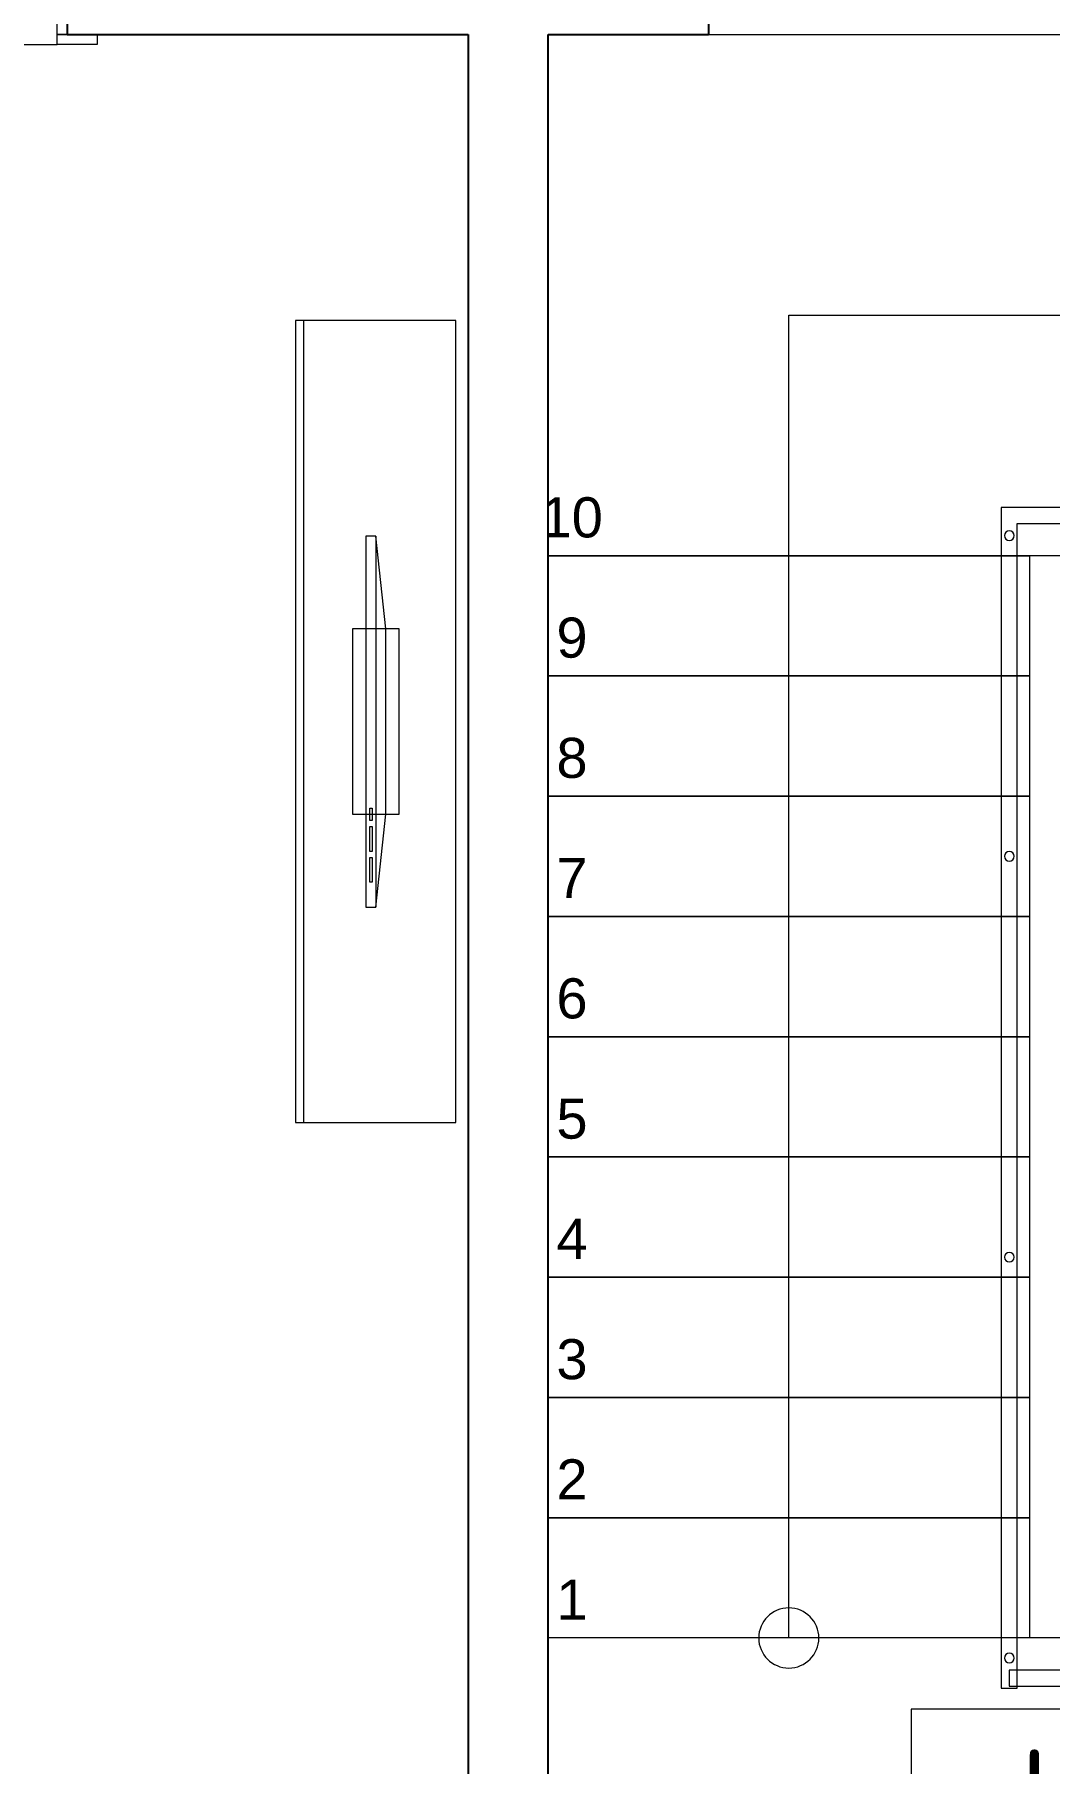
# Model space of a CAD drawing. Header units: millimetres. Extents: x 18162 to 3540582, y 72188 to 247925.
# Drawn here: x 670130 to 672661, y 92233 to 96546 of the extents above; entities that cross this region are included whole.
import ezdxf
from ezdxf.enums import TextEntityAlignment as Align

# ---------------------------------------------------------------- set-up
doc = ezdxf.new("R2010")
doc.units = ezdxf.units.MM
doc.header["$MEASUREMENT"] = 0
doc.set_wipeout_variables(frame=1)
for name, pattern in [('Dashed', [423.333333, 211.666667, -211.666667]), ('Small Dashed', [282.222222, 141.111111, -141.111111]), ('Wipeout_Contour', [1000, 0, -1000])]:
    doc.linetypes.add(name, pattern=pattern)
for name, color, linetype in [('Archicad Windows', 7, 'Continuous'), ('Archicad Zone Stamps', 7, 'Continuous'), ('Interior - Furniture', 7, 'Continuous'), ('Interior - Stair & Railing', 7, 'Continuous'), ('Model Unit - Zone A', 7, 'Continuous'), ('Structural - Bearing', 7, 'Continuous'), ('Structural - Stair & Railing', 7, 'Continuous')]:
    doc.layers.add(name, color=color, linetype=linetype)
doc.styles.add('GENERATED_STYLE_1', font='arial.ttf')
doc.styles.add('GENERATED_STYLE_2', font='')
doc.styles.get('GENERATED_STYLE_2').set_extended_font_data('ISOCPEUR MON')

# ---------------------------------------------------------------- blocks, each defined once
blk = doc.blocks.new('Window with Sidelight 27[36]_3', base_point=(636137.8, 0))
at = {"layer": 'Archicad Windows', "color": 7, "linetype": 'Continuous', "lineweight": 13}
for p, q in [((668611.3, 96995.7), (670211.3, 96995.7)), ((668611.3, 96995.7), (668611.3, 96945.7)), ((670211.3, 96995.7), (670211.3, 96945.7)), ((668611.3, 96945.7), (668611.3, 96895.7)), ((670211.3, 96945.7), (670211.3, 96895.7)), ((668611.3, 96895.7), (668611.3, 96795.7)), ((670211.3, 96895.7), (670211.3, 96795.7)), ((668636.3, 96795.7), (668611.3, 96795.7)), ((668611.3, 96795.7), (668611.3, 96745.7)), ((668611.3, 96795.7), (668611.3, 96745.7)), ((668686.3, 96795.7), (668636.3, 96795.7)), ((668636.3, 96795.7), (668636.3, 96745.7)), ((668686.3, 96745.7), (668686.3, 96795.7)), ((669151.3, 96795.7), (668686.3, 96795.7)), ((669201.3, 96795.7), (669151.3, 96795.7)), ((669151.3, 96795.7), (669151.3, 96745.7)), ((669251.3, 96795.7), (669201.3, 96795.7)), ((669251.3, 96745.7), (669251.3, 96795.7)), ((670136.3, 96795.7), (669251.3, 96795.7)), ((670186.3, 96795.7), (670136.3, 96795.7)), ((670136.3, 96795.7), (670136.3, 96745.7)), ((670211.3, 96795.7), (670186.3, 96795.7)), ((670186.3, 96795.7), (670186.3, 96745.7)), ((670211.3, 96795.7), (670211.3, 96745.7)), ((670211.3, 96795.7), (670211.3, 96745.7)), ((668611.3, 96545.7), (668611.3, 96745.7)), ((668611.3, 96745.7), (668636.3, 96745.7)), ((668611.3, 96745.7), (668636.3, 96745.7)), ((668611.3, 96745.7), (668611.3, 96545.7)), ((668611.3, 96745.7), (668611.3, 96545.7)), ((668636.3, 96745.7), (668636.3, 96545.7)), ((668636.3, 96745.7), (668686.3, 96745.7)), ((668686.3, 96770.7), (669151.3, 96770.7)), ((668686.3, 96745.7), (669151.3, 96745.7)), ((669151.3, 96745.7), (669201.3, 96745.7)), ((669201.3, 96745.7), (669251.3, 96745.7)), ((669251.3, 96770.7), (670136.3, 96770.7)), ((669251.3, 96745.7), (670136.3, 96745.7)), ((670136.3, 96745.7), (670186.3, 96745.7)), ((670186.3, 96545.7), (670186.3, 96745.7)), ((670186.3, 96745.7), (670211.3, 96745.7)), ((670186.3, 96745.7), (670211.3, 96745.7)), ((670211.3, 96745.7), (670211.3, 96545.7)), ((670211.3, 96745.7), (670211.3, 96545.7)), ((670211.3, 96745.7), (670211.3, 96545.7)), ((668536.3, 96520.7), (668536.3, 96545.7)), ((668536.3, 96545.7), (668636.3, 96545.7)), ((668611.3, 96545.7), (668536.3, 96545.7)), ((668611.3, 96545.7), (668536.3, 96545.7)), ((668636.3, 96545.7), (668611.3, 96545.7)), ((668636.3, 96545.7), (668636.3, 96520.7)), ((670211.3, 96545.7), (670186.3, 96545.7)), ((670186.3, 96545.7), (670286.3, 96545.7)), ((670186.3, 96520.7), (670186.3, 96545.7)), ((670211.3, 96545.7), (670286.3, 96545.7)), ((670211.3, 96545.7), (670286.3, 96545.7)), ((670286.3, 96545.7), (670286.3, 96520.7)), ((668636.3, 96520.7), (668536.3, 96520.7)), ((668636.3, 96520.7), (670186.3, 96520.7)), ((670286.3, 96520.7), (670186.3, 96520.7))]:
    blk.add_line(p, q, dxfattribs=at)
at = {"layer": 'Archicad Windows', "color": 7, "linetype": 'Dashed', "lineweight": 13}
blk.add_line((668611.3, 96545.7), (670211.3, 96545.7), dxfattribs=at)
blk = doc.blocks.new('Window 27[40]_3', base_point=(636137.8, 0))
at = {"layer": 'Archicad Windows', "color": 7, "linetype": 'Continuous', "lineweight": 13}
for p, q in [((671811.3, 96995.7), (673411.3, 96995.7)), ((671811.3, 96995.7), (671811.3, 96945.7)), ((673411.3, 96995.7), (673411.3, 96945.7)), ((671811.3, 96945.7), (671811.3, 96895.7)), ((673411.3, 96945.7), (673411.3, 96895.7)), ((671811.3, 96895.7), (671811.3, 96745.7)), ((673411.3, 96895.7), (673411.3, 96745.7)), ((671881.3, 96745.7), (671811.3, 96745.7)), ((671811.3, 96745.7), (671811.3, 96695.7)), ((671811.3, 96745.7), (671811.3, 96695.7)), ((671881.3, 96720.7), (671881.3, 96745.7)), ((673341.3, 96745.7), (671881.3, 96745.7)), ((673411.3, 96745.7), (673341.3, 96745.7)), ((673341.3, 96745.7), (673341.3, 96720.7)), ((673411.3, 96745.7), (673411.3, 96695.7)), ((673411.3, 96745.7), (673411.3, 96695.7)), ((671856.3, 96695.7), (671856.3, 96720.7)), ((671856.3, 96720.7), (671881.3, 96720.7)), ((671906.3, 96720.7), (671856.3, 96720.7)), ((671856.3, 96720.7), (671856.3, 96670.7)), ((671906.3, 96670.7), (671906.3, 96720.7)), ((673316.3, 96720.7), (671906.3, 96720.7)), ((673366.3, 96720.7), (673316.3, 96720.7)), ((673316.3, 96720.7), (673316.3, 96670.7)), ((673341.3, 96720.7), (673366.3, 96720.7)), ((673366.3, 96720.7), (673366.3, 96695.7)), ((673366.3, 96670.7), (673366.3, 96720.7)), ((671811.3, 96695.7), (671856.3, 96695.7)), ((671811.3, 96695.7), (671811.3, 96545.7)), ((671856.3, 96670.7), (671906.3, 96670.7)), ((671906.3, 96695.7), (673316.3, 96695.7)), ((671906.3, 96670.7), (673316.3, 96670.7)), ((671906.3, 96670.7), (673316.3, 96670.7)), ((673316.3, 96670.7), (673366.3, 96670.7)), ((673366.3, 96695.7), (673411.3, 96695.7)), ((673411.3, 96695.7), (673411.3, 96545.7)), ((671811.3, 96545.7), (673411.3, 96545.7))]:
    blk.add_line(p, q, dxfattribs=at)
blk = doc.blocks.new('TV Stand Mounted 27[275]_3', base_point=(670781.3, 95832))
at = {"layer": 'Interior - Furniture', "color": 7, "linetype": 'Continuous', "lineweight": 5}
blk.add_line((670801.3, 95832), (670801.3, 93832), dxfattribs=at)
at = {"layer": 'Interior - Furniture', "color": 7, "linetype": 'Continuous', "lineweight": 5, "flags": 128}
blk.add_lwpolyline([(670781.3, 95832), (670781.3, 93832), (671181.3, 93832), (671181.3, 95832)], close=True, dxfattribs=at)
blk = doc.blocks.new('Flat Panel TV 27[276]_3', base_point=(670956.3, 95294.7))
at = {"layer": 'Interior - Furniture', "color": 7, "linetype": 'Continuous', "lineweight": 5}
for p, q in [((670981.3, 95294.7), (670981.3, 94369.2)), ((670966.3, 94585.2), (670966.3, 94616)), ((670966.3, 94616), (670972.6, 94616)), ((670972.6, 94585.2), (670966.3, 94585.2)), ((670972.6, 94616), (670972.6, 94585.2)), ((670966.3, 94508), (670966.3, 94569.7)), ((670966.3, 94569.7), (670972.6, 94569.7)), ((670972.6, 94569.7), (670972.6, 94508)), ((670972.6, 94508), (670966.3, 94508)), ((670966.3, 94430.9), (670966.3, 94492.6)), ((670966.3, 94492.6), (670972.6, 94492.6)), ((670972.6, 94492.6), (670972.6, 94430.9)), ((670972.6, 94430.9), (670966.3, 94430.9))]:
    blk.add_line(p, q, dxfattribs=at)
at = {"layer": 'Interior - Furniture', "color": 7, "linetype": 'Continuous', "lineweight": 5, "flags": 128}
for points in [[(670956.3, 95294.7), (670956.3, 94369.2), (670981.3, 94369.2), (671006.3, 94600.6), (671006.3, 95063.4), (670981.3, 95294.7)], [(670923.5, 95063.4), (670923.5, 94600.6), (671039.2, 94600.6), (671039.2, 95063.4)]]:
    blk.add_lwpolyline(points, close=True, dxfattribs=at)
blk = doc.blocks.new('Шатны хонгил_101_104_3', base_point=(672766.5, 91585))
at = {"layer": 'Archicad Zone Stamps', "color": 7, "linetype": 'Continuous', "lineweight": 5}
for p, q in [((673216.5, 92367.8), (672316.5, 92367.8)), ((672316.5, 92367.8), (672316.5, 92013)), ((673216.5, 92013), (673216.5, 92367.8)), ((672316.5, 92013), (673216.5, 92013))]:
    blk.add_line(p, q, dxfattribs=at)
at = {"layer": 'Archicad Zone Stamps', "color": 7, "lineweight": 5, "style": 'GENERATED_STYLE_2'}
for tag, p in [('ROOM_NUMBER', (672766.5, 92048.5)), ('DUMMY_861', (672579.8, 92048.5))]:
    blk.add_attdef(tag, text='', height=220, rotation=180, dxfattribs=at).set_placement(p, align=Align.TOP_CENTER)

msp = doc.modelspace()

# ---------------------------------------------------------------- linework, layer by layer
at = {"layer": 'Interior - Stair & Railing', "color": 7, "linetype": 'Small Dashed', "lineweight": 13}
for p, q in [((672741.3, 92465.7), (672561.3, 92465.7)), ((672561.3, 92465.7), (672561.3, 92425.7)), ((672561.3, 92425.7), (672781.3, 92425.7))]:
    msp.add_line(p, q, dxfattribs=at)
at = {"layer": 'Interior - Stair & Railing', "color": 7, "linetype": 'Continuous', "lineweight": 13}
for p, q in [((672741.3, 92465.7), (672561.3, 92465.7)), ((672561.3, 92465.7), (672561.3, 92425.7)), ((672741.3, 92465.7), (672561.3, 92465.7)), ((672561.3, 92465.7), (672561.3, 92425.7)), ((672541.3, 92420.7), (672581.3, 92420.7)), ((672541.3, 92420.7), (672581.3, 92420.7)), ((672561.3, 92425.7), (672781.3, 92425.7)), ((672561.3, 92425.7), (672781.3, 92425.7))]:
    msp.add_line(p, q, dxfattribs=at)
at = {"layer": 'Interior - Stair & Railing', "color": 7, "linetype": 'Continuous', "lineweight": 13, "flags": 128}
msp.add_lwpolyline([(672573.3, 92495.7, 1), (672549.3, 92495.7, 1)], format="xyb", close=True, dxfattribs=at)
msp.add_lwpolyline([(672573.3, 92495.7, 1), (672549.3, 92495.7, 1)], format="xyb", close=True, dxfattribs=at)
at = {"layer": 'Structural - Bearing', "color": 7, "linetype": 'Continuous', "lineweight": 13, "flags": 128}
msp.add_lwpolyline([(656911.3, 96745.7), (656911.3, 78545.7), (687111.3, 78545.7), (687111.3, 96745.7), (673911.3, 96745.7), (673911.3, 92545.7), (671411.3, 92545.7), (671411.3, 96745.7)], close=True, dxfattribs=at)

# ---------------------------------------------------------------- block references
at = {"layer": 'Interior - Furniture', "color": 7, "linetype": 'Continuous', "lineweight": 5}
for name, p in [('TV Stand Mounted 27[275]_3', (670781.3, 95832)), ('Flat Panel TV 27[276]_3', (670956.3, 95294.7))]:
    msp.add_blockref(name, p, dxfattribs=at)
at = {"layer": 'Model Unit - Zone A', "color": 7, "linetype": 'Continuous', "lineweight": 5}
msp.add_blockref('Шатны хонгил_101_104_3', (672766.5, 91585), dxfattribs=at).add_auto_attribs({'ROOM_NUMBER': '101'})

# ---------------------------------------------------------------- next in the draw order: wipeouts: each hides what was drawn before it
at = {"color": 254, "linetype": 'Wipeout_Contour', "lineweight": 0, "ltscale": 2713497.361223971}
msp.add_wipeout([(672611.3, 92545.7), (672611.3, 92845.7), (671411.3, 92845.7), (671411.3, 92545.7)], dxfattribs=at).dxf.layer = 'Structural - Stair & Railing'

# ---------------------------------------------------------------- next in the draw order: linework, layer by layer
at = {"layer": 'Interior - Stair & Railing', "color": 7, "linetype": 'Continuous', "lineweight": 13}
for p, q in [((672541.3, 92556.2), (672541.3, 92420.7)), ((672541.3, 92556.2), (672541.3, 92420.7)), ((672581.3, 92420.7), (672581.3, 92556.2)), ((672581.3, 92420.7), (672581.3, 92556.2))]:
    msp.add_line(p, q, dxfattribs=at)
at = {"layer": 'Structural - Stair & Railing', "color": 7, "linetype": 'Continuous', "lineweight": 13}
for p, q in [((671411.3, 92545.7), (671411.3, 92845.7)), ((671411.3, 92845.7), (672611.3, 92845.7)), ((672611.3, 92845.7), (672611.3, 92545.7)), ((672611.3, 92545.7), (671411.3, 92545.7))]:
    msp.add_line(p, q, dxfattribs=at)
for start, end in [(90, 270), (270, 90)]:
    msp.add_arc((672011.3, 92545.7), 75, start, end, dxfattribs=at)

# ---------------------------------------------------------------- next in the draw order: texts
at = {"layer": 'Structural - Stair & Railing', "color": 161, "lineweight": 13, "insert": (671509.5, 92641.4), "char_height": 100, "attachment_point": 6, "style": 'GENERATED_STYLE_1'}
msp.add_mtext('\\A1;{\\pqr;\\fArial|b0|i0|c0|p0;\\W1.000000;1}', dxfattribs=at)

# ---------------------------------------------------------------- next in the draw order: wipeouts: each hides what was drawn before it
at = {"color": 254, "linetype": 'Wipeout_Contour', "lineweight": 0, "ltscale": 2713661.594316695}
msp.add_wipeout([(672611.3, 92845.7), (672611.3, 93145.7), (671411.3, 93145.7), (671411.3, 92845.7)], dxfattribs=at).dxf.layer = 'Structural - Stair & Railing'

# ---------------------------------------------------------------- next in the draw order: linework, layer by layer
at = {"layer": 'Structural - Stair & Railing', "color": 7, "linetype": 'Continuous', "lineweight": 13}
for p, q in [((671411.3, 92845.7), (671411.3, 93145.7)), ((671411.3, 93145.7), (672611.3, 93145.7)), ((672611.3, 93145.7), (672611.3, 92845.7)), ((672611.3, 92845.7), (671411.3, 92845.7)), ((672011.3, 92545.7), (672011.3, 92845.7))]:
    msp.add_line(p, q, dxfattribs=at)

# ---------------------------------------------------------------- next in the draw order: texts
at = {"layer": 'Structural - Stair & Railing', "color": 161, "lineweight": 13, "insert": (671509.5, 92941.4), "char_height": 100, "attachment_point": 6, "style": 'GENERATED_STYLE_1'}
msp.add_mtext('\\A1;{\\pqr;\\fArial|b0|i0|c0|p0;\\W1.000000;2}', dxfattribs=at)

# ---------------------------------------------------------------- next in the draw order: wipeouts: each hides what was drawn before it
at = {"color": 254, "linetype": 'Wipeout_Contour', "lineweight": 0, "ltscale": 2713826.348087081}
msp.add_wipeout([(672611.3, 93145.7), (672611.3, 93445.7), (671411.3, 93445.7), (671411.3, 93145.7)], dxfattribs=at).dxf.layer = 'Structural - Stair & Railing'

# ---------------------------------------------------------------- next in the draw order: linework, layer by layer
at = {"layer": 'Structural - Stair & Railing', "color": 7, "linetype": 'Continuous', "lineweight": 13}
for p, q in [((671411.3, 93145.7), (671411.3, 93445.7)), ((671411.3, 93445.7), (672611.3, 93445.7)), ((672611.3, 93445.7), (672611.3, 93145.7)), ((672611.3, 93145.7), (671411.3, 93145.7))]:
    msp.add_line(p, q, dxfattribs=at)

# ---------------------------------------------------------------- next in the draw order: texts
at = {"layer": 'Structural - Stair & Railing', "color": 161, "lineweight": 13, "insert": (671509.5, 93240.5), "char_height": 100, "attachment_point": 6, "style": 'GENERATED_STYLE_1'}
msp.add_mtext('\\A1;{\\pqr;\\fArial|b0|i0|c0|p0;\\W1.000000;3}', dxfattribs=at)

# ---------------------------------------------------------------- next in the draw order: wipeouts: each hides what was drawn before it
at = {"color": 254, "linetype": 'Wipeout_Contour', "lineweight": 0, "ltscale": 2713991.622440179}
msp.add_wipeout([(672611.3, 93445.7), (672611.3, 93745.7), (671411.3, 93745.7), (671411.3, 93445.7)], dxfattribs=at).dxf.layer = 'Structural - Stair & Railing'

# ---------------------------------------------------------------- next in the draw order: linework, layer by layer
at = {"layer": 'Interior - Stair & Railing', "color": 7, "linetype": 'Continuous', "lineweight": 13, "flags": 128}
msp.add_lwpolyline([(672573.3, 93495.7, 1), (672549.3, 93495.7, 1)], format="xyb", close=True, dxfattribs=at)
msp.add_lwpolyline([(672573.3, 93495.7, 1), (672549.3, 93495.7, 1)], format="xyb", close=True, dxfattribs=at)
at = {"layer": 'Structural - Stair & Railing', "color": 7, "linetype": 'Continuous', "lineweight": 13}
for p, q in [((671411.3, 93445.7), (671411.3, 93745.7)), ((671411.3, 93745.7), (672611.3, 93745.7)), ((672611.3, 93745.7), (672611.3, 93445.7)), ((672611.3, 93445.7), (671411.3, 93445.7))]:
    msp.add_line(p, q, dxfattribs=at)

# ---------------------------------------------------------------- next in the draw order: texts
at = {"layer": 'Structural - Stair & Railing', "color": 161, "lineweight": 13, "insert": (671509.5, 93541.4), "char_height": 100, "attachment_point": 6, "style": 'GENERATED_STYLE_1'}
msp.add_mtext('\\A1;{\\pqr;\\fArial|b0|i0|c0|p0;\\W1.000000;4}', dxfattribs=at)

# ---------------------------------------------------------------- next in the draw order: wipeouts: each hides what was drawn before it
at = {"color": 254, "linetype": 'Wipeout_Contour', "lineweight": 0, "ltscale": 2714157.417281013}
msp.add_wipeout([(672611.3, 93745.7), (672611.3, 94045.7), (671411.3, 94045.7), (671411.3, 93745.7)], dxfattribs=at).dxf.layer = 'Structural - Stair & Railing'

# ---------------------------------------------------------------- next in the draw order: linework, layer by layer
at = {"layer": 'Structural - Stair & Railing', "color": 7, "linetype": 'Continuous', "lineweight": 13}
for p, q in [((671411.3, 93745.7), (671411.3, 94045.7)), ((671411.3, 94045.7), (672611.3, 94045.7)), ((672611.3, 94045.7), (672611.3, 93745.7)), ((672611.3, 93745.7), (671411.3, 93745.7))]:
    msp.add_line(p, q, dxfattribs=at)

# ---------------------------------------------------------------- next in the draw order: texts
at = {"layer": 'Structural - Stair & Railing', "color": 161, "lineweight": 13, "insert": (671509.5, 93840.6), "char_height": 100, "attachment_point": 6, "style": 'GENERATED_STYLE_1'}
msp.add_mtext('\\A1;{\\pqr;\\fArial|b0|i0|c0|p0;\\W1.000000;5}', dxfattribs=at)

# ---------------------------------------------------------------- next in the draw order: wipeouts: each hides what was drawn before it
at = {"color": 254, "linetype": 'Wipeout_Contour', "lineweight": 0, "ltscale": 2714323.732514082}
msp.add_wipeout([(672611.3, 94045.7), (672611.3, 94345.7), (671411.3, 94345.7), (671411.3, 94045.7)], dxfattribs=at).dxf.layer = 'Structural - Stair & Railing'

# ---------------------------------------------------------------- next in the draw order: linework, layer by layer
at = {"layer": 'Structural - Stair & Railing', "color": 7, "linetype": 'Continuous', "lineweight": 13}
for p, q in [((671411.3, 94045.7), (671411.3, 94345.7)), ((671411.3, 94345.7), (672611.3, 94345.7)), ((672611.3, 94345.7), (672611.3, 94045.7)), ((672611.3, 94045.7), (671411.3, 94045.7))]:
    msp.add_line(p, q, dxfattribs=at)

# ---------------------------------------------------------------- next in the draw order: texts
at = {"layer": 'Structural - Stair & Railing', "color": 161, "lineweight": 13, "insert": (671509.5, 94140.6), "char_height": 100, "attachment_point": 6, "style": 'GENERATED_STYLE_1'}
msp.add_mtext('\\A1;{\\pqr;\\fArial|b0|i0|c0|p0;\\W1.000000;6}', dxfattribs=at)

# ---------------------------------------------------------------- next in the draw order: wipeouts: each hides what was drawn before it
at = {"color": 254, "linetype": 'Wipeout_Contour', "lineweight": 0, "ltscale": 2714490.568043858}
msp.add_wipeout([(672611.3, 94345.7), (672611.3, 94645.7), (671411.3, 94645.7), (671411.3, 94345.7)], dxfattribs=at).dxf.layer = 'Structural - Stair & Railing'

# ---------------------------------------------------------------- next in the draw order: linework, layer by layer
at = {"layer": 'Interior - Stair & Railing', "color": 7, "linetype": 'Continuous', "lineweight": 13, "flags": 128}
msp.add_lwpolyline([(672573.3, 94495.7, 1), (672549.3, 94495.7, 1)], format="xyb", close=True, dxfattribs=at)
msp.add_lwpolyline([(672573.3, 94495.7, 1), (672549.3, 94495.7, 1)], format="xyb", close=True, dxfattribs=at)
at = {"layer": 'Structural - Stair & Railing', "color": 7, "linetype": 'Continuous', "lineweight": 13}
for p, q in [((671411.3, 94345.7), (671411.3, 94645.7)), ((671411.3, 94645.7), (672611.3, 94645.7)), ((672611.3, 94645.7), (672611.3, 94345.7)), ((672611.3, 94345.7), (671411.3, 94345.7))]:
    msp.add_line(p, q, dxfattribs=at)

# ---------------------------------------------------------------- next in the draw order: texts
at = {"layer": 'Structural - Stair & Railing', "color": 161, "lineweight": 13, "insert": (671509.5, 94441.4), "char_height": 100, "attachment_point": 6, "style": 'GENERATED_STYLE_1'}
msp.add_mtext('\\A1;{\\pqr;\\fArial|b0|i0|c0|p0;\\W1.000000;7}', dxfattribs=at)

# ---------------------------------------------------------------- next in the draw order: wipeouts: each hides what was drawn before it
at = {"color": 254, "linetype": 'Wipeout_Contour', "lineweight": 0, "ltscale": 2714657.923774288}
msp.add_wipeout([(672611.3, 94945.7), (671411.3, 94945.7), (671411.3, 94645.7), (672611.3, 94645.7)], dxfattribs=at).dxf.layer = 'Structural - Stair & Railing'

# ---------------------------------------------------------------- next in the draw order: linework, layer by layer
at = {"layer": 'Structural - Stair & Railing', "color": 7, "linetype": 'Continuous', "lineweight": 13}
for p, q in [((671411.3, 94645.7), (671411.3, 94945.7)), ((671411.3, 94945.7), (672611.3, 94945.7)), ((672611.3, 94945.7), (672611.3, 94645.7)), ((672611.3, 94645.7), (671411.3, 94645.7))]:
    msp.add_line(p, q, dxfattribs=at)

# ---------------------------------------------------------------- next in the draw order: texts
at = {"layer": 'Structural - Stair & Railing', "color": 161, "lineweight": 13, "insert": (671509.5, 94740.6), "char_height": 100, "attachment_point": 6, "style": 'GENERATED_STYLE_1'}
msp.add_mtext('\\A1;{\\pqr;\\fArial|b0|i0|c0|p0;\\W1.000000;8}', dxfattribs=at)

# ---------------------------------------------------------------- next in the draw order: wipeouts: each hides what was drawn before it
at = {"color": 254, "linetype": 'Wipeout_Contour', "lineweight": 0, "ltscale": 2714825.799609293}
msp.add_wipeout([(672611.3, 95245.7), (671411.3, 95245.7), (671411.3, 94945.7), (672611.3, 94945.7)], dxfattribs=at).dxf.layer = 'Structural - Stair & Railing'

# ---------------------------------------------------------------- next in the draw order: linework, layer by layer
at = {"layer": 'Structural - Stair & Railing', "color": 7, "linetype": 'Continuous', "lineweight": 13}
for p, q in [((671411.3, 94945.7), (671411.3, 95245.7)), ((671411.3, 95245.7), (672611.3, 95245.7)), ((672611.3, 95245.7), (672611.3, 94945.7)), ((672611.3, 94945.7), (671411.3, 94945.7))]:
    msp.add_line(p, q, dxfattribs=at)

# ---------------------------------------------------------------- next in the draw order: texts
at = {"layer": 'Structural - Stair & Railing', "color": 161, "lineweight": 13, "insert": (671509.5, 95040.6), "char_height": 100, "attachment_point": 6, "style": 'GENERATED_STYLE_1'}
msp.add_mtext('\\A1;{\\pqr;\\fArial|b0|i0|c0|p0;\\W1.000000;9}', dxfattribs=at)

# ---------------------------------------------------------------- next in the draw order: wipeouts: each hides what was drawn before it
at = {"color": 254, "linetype": 'Wipeout_Contour', "lineweight": 0, "ltscale": 4076593.116471017}
msp.add_wipeout([(673911.3, 95245.7), (673911.3, 96545.7), (671411.3, 96545.7), (671411.3, 95245.7), (672611.3, 95245.7), (672711.3, 95245.7)], dxfattribs=at).dxf.layer = 'Structural - Stair & Railing'

# ---------------------------------------------------------------- next in the draw order: linework, layer by layer
at = {"layer": 'Interior - Stair & Railing', "color": 7, "linetype": 'Continuous', "lineweight": 13}
for p, q in [((672761.3, 95365.7), (672541.3, 95365.7)), ((672541.3, 95365.7), (672541.3, 95235.1)), ((672761.3, 95365.7), (672541.3, 95365.7)), ((672541.3, 95365.7), (672541.3, 95235.1)), ((672581.3, 95235.1), (672581.3, 95325.7)), ((672581.3, 95325.7), (672761.3, 95325.7)), ((672581.3, 95235.1), (672581.3, 95325.7)), ((672581.3, 95325.7), (672761.3, 95325.7)), ((672541.3, 95235.1), (672541.3, 92556.2)), ((672541.3, 95235.1), (672541.3, 92556.2)), ((672581.3, 92556.2), (672581.3, 95235.1)), ((672581.3, 92556.2), (672581.3, 95235.1))]:
    msp.add_line(p, q, dxfattribs=at)
at = {"layer": 'Interior - Stair & Railing', "color": 7, "linetype": 'Continuous', "lineweight": 13, "flags": 128}
msp.add_lwpolyline([(672573.3, 95295.7, 1), (672549.3, 95295.7, 1)], format="xyb", close=True, dxfattribs=at)
msp.add_lwpolyline([(672573.3, 95295.7, 1), (672549.3, 95295.7, 1)], format="xyb", close=True, dxfattribs=at)
at = {"layer": 'Structural - Stair & Railing', "color": 7, "linetype": 'Continuous', "lineweight": 13}
for p, q in [((671411.3, 95245.7), (671411.3, 96545.7)), ((671411.3, 96545.7), (673911.3, 96545.7)), ((672011.3, 95245.7), (672011.3, 95845.7)), ((672011.3, 95845.7), (673311.3, 95845.7)), ((672611.3, 95245.7), (671411.3, 95245.7)), ((672011.3, 92845.7), (672011.3, 95245.7)), ((672711.3, 95245.7), (672611.3, 95245.7))]:
    msp.add_line(p, q, dxfattribs=at)

# ---------------------------------------------------------------- next in the draw order: texts
at = {"layer": 'Structural - Stair & Railing', "color": 161, "lineweight": 13, "insert": (671547.6, 95340.6), "char_height": 100, "attachment_point": 6, "style": 'GENERATED_STYLE_1'}
msp.add_mtext('\\A1;{\\pqr;\\fArial|b0|i0|c0|p0;\\W1.000000;10}', dxfattribs=at)

# ---------------------------------------------------------------- next in the draw order: wipeouts: each hides what was drawn before it
at = {"color": 254, "linetype": 'Wipeout_Contour', "lineweight": 0, "ltscale": 2711742.215779492}
msp.add_wipeout([(670211.3, 96745.7), (670211.3, 96545.7), (671811.3, 96545.7), (671811.3, 96745.7)], dxfattribs=at).dxf.layer = 'Structural - Bearing'

# ---------------------------------------------------------------- next in the draw order: linework, layer by layer
at = {"layer": 'Structural - Bearing', "color": 7, "linetype": 'Continuous', "lineweight": 25}
for p, q in [((670211.3, 96745.7), (670211.3, 96545.7)), ((671811.3, 96695.7), (671811.3, 96545.7)), ((670211.3, 96545.7), (670286.3, 96545.7))]:
    msp.add_line(p, q, dxfattribs=at)
at = {"layer": 'Structural - Bearing', "color": 7, "linetype": 'Continuous', "lineweight": 25, "flags": 128}
for points in [[(670211.3, 96545.7), (671211.3, 96545.7)], [(671411.3, 96545.7), (671811.3, 96545.7)]]:
    msp.add_lwpolyline(points, dxfattribs=at)

# ---------------------------------------------------------------- next in the draw order: block references
at = {"layer": 'Archicad Windows', "color": 7, "linetype": 'Continuous', "lineweight": 13}
for name in ['Window with Sidelight 27[36]_3', 'Window 27[40]_3']:
    msp.add_blockref(name, (636137.8, 0), dxfattribs=at)

# ---------------------------------------------------------------- next in the draw order: wipeouts: each hides what was drawn before it
at = {"color": 254, "linetype": 'Wipeout_Contour', "lineweight": 0, "ltscale": 2711404.619626985}
msp.add_wipeout([(671211.3, 96545.7), (671211.3, 91245.7), (671411.3, 91245.7), (671411.3, 96545.7)], dxfattribs=at).dxf.layer = 'Structural - Bearing'

# ---------------------------------------------------------------- next in the draw order: linework, layer by layer
at = {"layer": 'Structural - Bearing', "color": 7, "linetype": 'Continuous', "lineweight": 25, "flags": 128}
for points in [[(671211.3, 96545.7), (671211.3, 91245.7)], [(671411.3, 91245.7), (671411.3, 96545.7)]]:
    msp.add_lwpolyline(points, dxfattribs=at)

doc.saveas('drawing.dxf')
